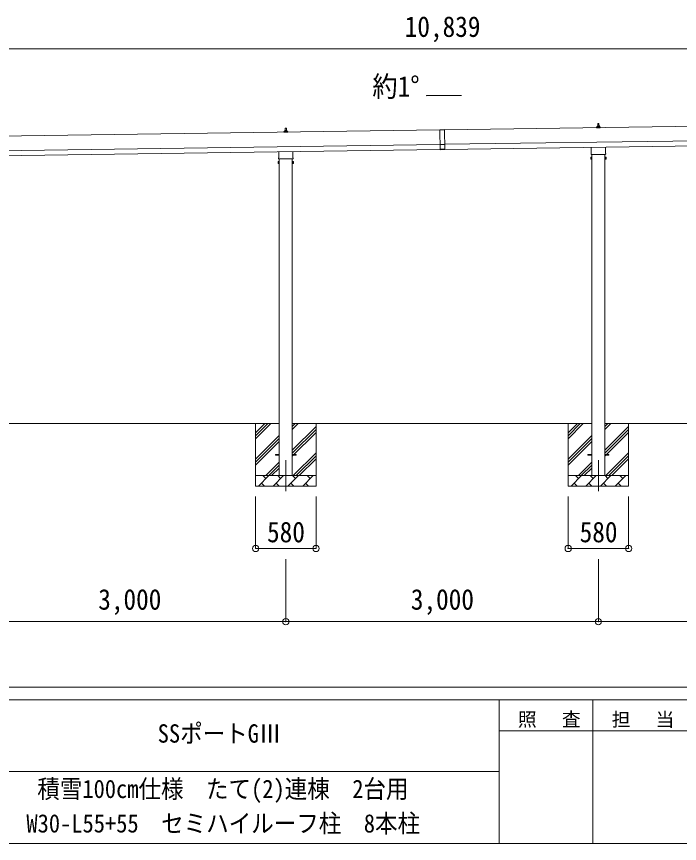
# Model space of a CAD drawing. Units: millimetres at full size, sheet at 1:60. Extents: x -16864 to 16864, y -11640 to 11640.
# Drawn here: x 770 to 7132, y -11640 to -3702 of the extents above; entities that cross this region are included whole.
import ezdxf
from ezdxf.enums import TextEntityAlignment as Align

# ---------------------------------------------------------------- set-up
doc = ezdxf.new("R2010")
doc.units = ezdxf.units.MM
doc.header["$LTSCALE"] = 60
doc.header["$PDMODE"] = 32
doc.header["$PDSIZE"] = 60
doc.linetypes.add('CHAIN1', pattern=[8, 5, -1, 1, -1])
for name, color, linetype, lineweight in [('0-1_Defpoints', 7, 'CHAIN1', 9), ('0-2_TEXT1', 4, 'Continuous', 9), ('0-3_SHAPE', 7, 'Continuous', 9), ('0-7_PARTS2', 7, 'Continuous', 9), ('0-8_TABLE1', 6, 'Continuous', 9), ('F-0', 7, 'Continuous', 9)]:
    doc.layers.add(name, color=color, linetype=linetype, lineweight=lineweight)
doc.styles.add('ＭＳ ゴシック', font='')
doc.styles.get('ＭＳ ゴシック').set_extended_font_data('MS Gothic')

msp = doc.modelspace()

# ---------------------------------------------------------------- linework, layer by layer
at = {"layer": '0-1_Defpoints'}
for p, q in [((3354.36, -7959.13), (3354.36, -8308.13)), ((6354.36, -7959.13), (6354.36, -8308.13))]:
    msp.add_line(p, q, dxfattribs=at)
at = {"layer": '0-2_TEXT1'}
for p, q in [((5042.26, -4458.3), (4706.26, -4463.1)), ((10242.05, -4711.47), (4877.1, -4788.11)), ((6336.41, -4769.66), (6336.41, -4761.94)), ((6336.79, -4761.16), (6372.53, -4761.16)), ((6337.18, -4760.97), (6343.9, -4759.34)), ((6344.28, -4759.16), (6365.04, -4759.16)), ((6344.66, -4758.37), (6344.66, -4754.16)), ((6345.66, -4754.16), (6363.66, -4754.16)), ((6348.66, -4754.16), (6349.39, -4730.63)), ((6350.39, -4729.66), (6358.94, -4729.66)), ((6359.94, -4730.63), (6360.66, -4754.16)), ((6364.66, -4758.37), (6364.66, -4754.16)), ((6372.15, -4760.97), (6365.43, -4759.34)), ((6372.91, -4769.66), (6372.91, -4761.94)), ((4832.1, -4788.76), (-532.85, -4865.4)), ((3336.41, -4812.51), (3336.41, -4804.8)), ((3372.91, -4812.51), (3336.41, -4812.51)), ((3336.79, -4804.01), (3372.53, -4804.01)), ((3337.18, -4803.83), (3343.9, -4802.2)), ((3344.28, -4802.01), (3365.04, -4802.01)), ((3344.66, -4801.23), (3344.66, -4797.01)), ((3345.66, -4797.01), (3363.66, -4797.01)), ((3348.66, -4797.01), (3349.39, -4773.49)), ((3350.39, -4772.51), (3358.94, -4772.51)), ((3359.94, -4773.49), (3360.66, -4797.01)), ((3364.66, -4801.23), (3364.66, -4797.01)), ((3372.15, -4803.83), (3365.43, -4802.2)), ((3372.91, -4812.51), (3372.91, -4804.8)), ((4832.09, -4787.76), (4877.09, -4787.11)), ((4832.09, -4787.76), (4834.84, -4980.24)), ((4877.1, -4788.11), (4832.1, -4788.76)), ((4877.09, -4787.11), (4879.83, -4979.59)), ((6372.91, -4769.66), (6336.41, -4769.66)), ((4879.1, -4928.1), (10244.05, -4851.46)), ((4879.81, -4978.09), (10244.77, -4901.45)), ((-530.85, -5005.38), (4834.1, -4928.74)), ((-530.13, -5055.38), (4834.82, -4978.74)), ((3286.06, -5056.5), (3286.06, -5000.86)), ((3422.66, -4998.91), (3422.66, -5056.5)), ((4879.11, -4929.1), (4834.12, -4929.74)), ((4879.76, -4974.59), (4834.77, -4975.24)), ((4879.83, -4979.59), (4834.84, -4980.24)), ((6286.06, -5013.64), (6286.06, -4958)), ((6422.66, -4956.05), (6422.66, -5013.64)), ((3284.36, -5065.27), (3284.36, -5059.77)), ((3422.29, -5068.77), (3286.42, -5068.77)), ((3291.86, -5068.77), (3291.86, -8109.13)), ((3416.86, -8109.13), (3416.86, -5068.77)), ((3424.36, -5059.77), (3424.36, -5065.27)), ((6280.36, -5051.92), (6281.11, -5050.6)), ((6280.36, -5051.92), (6280.36, -5068.92)), ((6280.36, -5068.92), (6281.11, -5070.23)), ((6287.36, -5055.51), (6281.11, -5055.51)), ((6287.36, -5065.32), (6281.11, -5065.32)), ((6287.36, -5070.23), (6281.11, -5070.23)), ((6284.36, -5022.42), (6284.36, -5016.92)), ((6422.29, -5025.92), (6286.42, -5025.92)), ((6289.86, -5069.62), (6287.36, -5069.62)), ((6291.86, -5025.92), (6291.86, -8109.13)), ((6416.86, -8109.13), (6416.86, -5025.92)), ((6418.86, -5069.62), (6421.36, -5069.62)), ((6421.36, -5055.51), (6427.6, -5055.51)), ((6421.36, -5065.32), (6427.6, -5065.32)), ((6421.36, -5070.23), (6427.6, -5070.23)), ((6424.36, -5016.92), (6424.36, -5022.42)), ((6428.36, -5051.92), (6427.6, -5050.6)), ((6428.36, -5068.92), (6427.6, -5070.23)), ((6428.36, -5051.92), (6428.36, -5068.92)), ((3280.36, -5094.77), (3281.11, -5093.46)), ((3280.36, -5094.77), (3280.36, -5111.77)), ((3280.36, -5111.77), (3281.11, -5113.09)), ((3287.36, -5098.37), (3281.11, -5098.37)), ((3287.36, -5108.18), (3281.11, -5108.18)), ((3287.36, -5113.09), (3281.11, -5113.09)), ((3289.86, -5112.47), (3287.36, -5112.47)), ((3418.86, -5112.47), (3421.36, -5112.47)), ((3421.36, -5098.37), (3427.6, -5098.37)), ((3421.36, -5108.18), (3427.6, -5108.18)), ((3421.36, -5113.09), (3427.6, -5113.09)), ((3428.36, -5094.77), (3427.6, -5093.46)), ((3428.36, -5111.77), (3427.6, -5113.09)), ((3428.36, -5094.77), (3428.36, -5111.77)), ((3254.36, -7904.63), (3291.86, -7904.63)), ((3254.36, -7913.63), (3254.36, -7904.63)), ((3254.36, -7904.63), (3291.86, -7904.63)), ((3254.36, -7913.63), (3254.36, -7904.63)), ((3254.36, -7913.63), (3291.86, -7913.63)), ((3254.36, -7913.63), (3291.86, -7913.63)), ((3416.86, -7904.63), (3454.36, -7904.63)), ((3416.86, -7904.63), (3454.36, -7904.63)), ((3416.86, -7913.63), (3454.36, -7913.63)), ((3416.86, -7913.63), (3454.36, -7913.63)), ((3454.36, -7913.63), (3454.36, -7904.63)), ((3454.36, -7913.63), (3454.36, -7904.63)), ((6254.36, -7904.63), (6291.86, -7904.63)), ((6254.36, -7913.63), (6254.36, -7904.63)), ((6254.36, -7904.63), (6291.86, -7904.63)), ((6254.36, -7913.63), (6254.36, -7904.63)), ((6254.36, -7913.63), (6291.86, -7913.63)), ((6254.36, -7913.63), (6291.86, -7913.63)), ((6416.86, -7904.63), (6454.36, -7904.63)), ((6416.86, -7904.63), (6454.36, -7904.63)), ((6416.86, -7913.63), (6454.36, -7913.63)), ((6416.86, -7913.63), (6454.36, -7913.63)), ((6454.36, -7913.63), (6454.36, -7904.63)), ((6454.36, -7913.63), (6454.36, -7904.63))]:
    msp.add_line(p, q, dxfattribs=at)
for points in [[(6287.36, -5070.23), (6287.36, -5050.6), (6281.11, -5050.6)], [(6287.36, -5069.62), (6287.36, -5051.22), (6289.86, -5051.22)], [(6421.36, -5069.62), (6421.36, -5051.22), (6418.86, -5051.22)], [(6421.36, -5070.23), (6421.36, -5050.6), (6427.6, -5050.6)], [(3287.36, -5113.09), (3287.36, -5093.46), (3281.11, -5093.46)], [(3287.36, -5112.47), (3287.36, -5094.07), (3289.86, -5094.07)], [(3421.36, -5112.47), (3421.36, -5094.07), (3418.86, -5094.07)], [(3421.36, -5113.09), (3421.36, -5093.46), (3427.6, -5093.46)]]:
    msp.add_lwpolyline(points, dxfattribs=at)
for points in [[(6289.86, -5070.92), (6289.86, -5049.92), (6291.86, -5049.92), (6291.86, -5070.92)], [(6418.86, -5070.92), (6418.86, -5049.92), (6416.86, -5049.92), (6416.86, -5070.92)], [(3289.86, -5113.77), (3289.86, -5092.77), (3291.86, -5092.77), (3291.86, -5113.77)], [(3418.86, -5113.77), (3418.86, -5092.77), (3416.86, -5092.77), (3416.86, -5113.77)]]:
    msp.add_lwpolyline(points, close=True, dxfattribs=at)
for centre, radius, start, end in [((6337.41, -4761.94), 1, 103.62699, 180), ((6343.66, -4758.37), 1, 283.62699, 0), ((6348.75, -4754.79), 4.13, 90, 171.17633), ((6345.66, -4755.16), 1, 90, 180), ((6350.39, -4730.66), 1, 90, 178.60509), ((6358, -4754.16), 4.83, 133.60282, 180), ((6351.33, -4754.16), 4.83, 0, 46.39718), ((6358.94, -4730.66), 1, 1.39491, 90), ((6360.58, -4754.79), 4.13, 8.82367, 90), ((6363.66, -4755.16), 1, 0, 90), ((6365.66, -4758.37), 1, 180, 256.37301), ((6371.91, -4761.94), 1, 0, 76.37301), ((3337.41, -4804.8), 1, 103.62699, 180), ((3343.66, -4801.23), 1, 283.62699, 0), ((3348.75, -4797.65), 4.13, 90, 171.17633), ((3345.66, -4798.01), 1, 90, 180), ((3350.39, -4773.51), 1, 90, 178.60509), ((3358, -4797.01), 4.83, 133.60282, 180), ((3351.33, -4797.01), 4.83, 0, 46.39718), ((3358.94, -4773.51), 1, 1.39491, 90), ((3360.58, -4797.65), 4.13, 8.82367, 90), ((3363.66, -4798.01), 1, 0, 90), ((3365.66, -4801.23), 1, 180, 256.37301), ((3371.91, -4804.8), 1, 0, 76.37301), ((3288.36, -5059.77), 4, 125.09963, 180), ((3288.36, -5065.27), 4, 180, 194.47751), ((3288.36, -5065.27), 4, 194.47751, 241.04498), ((3420.36, -5065.27), 4, 298.95502, 345.52249), ((3420.36, -5059.77), 4, 0, 54.90037), ((3420.36, -5065.27), 4, 345.52249, 0), ((6284.7, -5053.06), 4.34, 145.61575, 214.38425), ((6284.7, -5067.78), 4.34, 145.61575, 214.38425), ((6296.6, -5060.42), 16.24, 162.41205, 197.58795), ((6288.36, -5016.92), 4, 125.09963, 180), ((6288.36, -5022.42), 4, 180, 194.47751), ((6288.36, -5022.42), 4, 194.47751, 241.04498), ((6420.36, -5022.42), 4, 298.95502, 345.52249), ((6420.36, -5016.92), 4, 0, 54.90037), ((6420.36, -5022.42), 4, 345.52249, 0), ((6412.11, -5060.42), 16.24, 342.41205, 17.58795), ((6424.01, -5053.06), 4.34, 325.61575, 34.38425), ((6424.01, -5067.78), 4.34, 325.61575, 34.38425), ((3284.7, -5095.91), 4.34, 145.61575, 214.38425), ((3296.6, -5103.27), 16.24, 162.41205, 197.58795), ((3284.7, -5110.63), 4.34, 145.61575, 214.38425), ((3412.11, -5103.27), 16.24, 342.41205, 17.58795), ((3424.01, -5095.91), 4.34, 325.61575, 34.38425), ((3424.01, -5110.63), 4.34, 325.61575, 34.38425)]:
    msp.add_arc(centre, radius, start, end, dxfattribs=at)
at = {"layer": '0-3_SHAPE'}
for p, q in [((3291.86, -7609.13), (416.86, -7609.13)), ((3064.36, -7725.9), (3181.12, -7609.13)), ((3064.36, -7754.18), (3209.41, -7609.13)), ((3064.36, -7697.61), (3152.84, -7609.13)), ((3064.36, -7609.13), (3064.36, -8209.13)), ((6291.86, -7609.13), (3416.86, -7609.13)), ((3416.86, -7637.96), (3445.68, -7609.13)), ((3416.86, -7666.24), (3473.96, -7609.13)), ((3644.36, -7609.13), (3644.36, -8209.13)), ((6064.36, -7725.9), (6181.12, -7609.13)), ((6064.36, -7754.18), (6209.41, -7609.13)), ((6064.36, -7697.61), (6152.84, -7609.13)), ((6064.36, -7609.13), (6064.36, -8209.13)), ((9291.86, -7609.13), (6416.86, -7609.13)), ((6416.86, -7637.96), (6445.68, -7609.13)), ((6416.86, -7666.24), (6473.96, -7609.13)), ((6644.36, -7609.13), (6644.36, -8209.13)), ((3416.86, -7864.23), (3644.36, -7636.73)), ((3416.86, -7892.51), (3644.36, -7665.01)), ((3416.86, -7920.8), (3644.36, -7693.3)), ((6416.86, -7864.23), (6644.36, -7636.73)), ((6416.86, -7892.51), (6644.36, -7665.01)), ((6416.86, -7920.8), (6644.36, -7693.3)), ((3064.36, -7952.17), (3291.86, -7724.67)), ((3064.36, -7980.46), (3291.86, -7752.96)), ((6064.36, -7952.17), (6291.86, -7724.67)), ((6064.36, -7980.46), (6291.86, -7752.96)), ((3064.36, -8008.74), (3291.86, -7781.24)), ((6064.36, -8008.74), (6291.86, -7781.24)), ((3426.51, -8109.13), (3644.36, -7891.29)), ((3454.8, -8109.13), (3644.36, -7919.57)), ((6426.51, -8109.13), (6644.36, -7891.29)), ((6454.8, -8109.13), (6644.36, -7919.57)), ((3161.95, -8109.13), (3291.86, -7979.23)), ((3190.24, -8109.13), (3291.86, -8007.51)), ((3483.08, -8109.13), (3644.36, -7947.86)), ((6161.95, -8109.13), (6291.86, -7979.23)), ((6190.24, -8109.13), (6291.86, -8007.51)), ((6483.08, -8109.13), (6644.36, -7947.86)), ((3218.52, -8109.13), (3291.86, -8035.8)), ((6218.52, -8109.13), (6291.86, -8035.8)), ((3064.36, -8109.13), (3644.36, -8109.13)), ((3092.22, -8209.13), (3192.22, -8109.13)), ((3163.67, -8137.68), (3135.12, -8109.13)), ((3233.64, -8209.13), (3333.64, -8109.13)), ((3305.09, -8137.68), (3276.54, -8109.13)), ((3375.07, -8209.13), (3475.07, -8109.13)), ((3446.51, -8137.68), (3417.96, -8109.13)), ((3516.49, -8209.13), (3616.49, -8109.13)), ((3587.93, -8137.68), (3559.38, -8109.13)), ((6064.36, -8109.13), (6644.36, -8109.13)), ((6092.22, -8209.13), (6192.22, -8109.13)), ((6163.67, -8137.68), (6135.12, -8109.13)), ((6233.64, -8209.13), (6333.64, -8109.13)), ((6305.09, -8137.68), (6276.54, -8109.13)), ((6375.07, -8209.13), (6475.07, -8109.13)), ((6446.51, -8137.68), (6417.96, -8109.13)), ((6516.49, -8209.13), (6616.49, -8109.13)), ((6587.93, -8137.68), (6559.38, -8109.13)), ((3644.36, -8209.13), (3064.36, -8209.13)), ((3120.78, -8180.58), (3149.33, -8209.13)), ((3262.2, -8180.58), (3290.75, -8209.13)), ((3403.62, -8180.58), (3432.17, -8209.13)), ((3545.04, -8180.58), (3573.59, -8209.13)), ((6644.36, -8209.13), (6064.36, -8209.13)), ((6120.78, -8180.58), (6149.33, -8209.13)), ((6262.2, -8180.58), (6290.75, -8209.13)), ((6403.62, -8180.58), (6432.17, -8209.13)), ((6545.04, -8180.58), (6573.59, -8209.13))]:
    msp.add_line(p, q, dxfattribs=at)
at = {"layer": '0-7_PARTS2', "color": 4}
for p, q in [((4706.26, -4463.1), (4706.26, -4458.3)), ((4706.26, -4458.3), (5042.26, -4458.3))]:
    msp.add_line(p, q, dxfattribs=at)
at = {"layer": '0-8_TABLE1'}
for p, q in [((10275.06, -4011.49), (-563.86, -4011.49)), ((3064.36, -8808.13), (3064.36, -8308.13)), ((3644.36, -8808.13), (3644.36, -8308.13)), ((6064.36, -8808.13), (6064.36, -8308.13)), ((6644.36, -8808.13), (6644.36, -8308.13)), ((3064.36, -8808.13), (3644.36, -8808.13)), ((6064.36, -8808.13), (6644.36, -8808.13)), ((3354.36, -9510.13), (3354.36, -8910.13)), ((6354.36, -9510.13), (6354.36, -8910.13)), ((3354.36, -9510.13), (354.36, -9510.13)), ((6354.36, -9510.13), (3354.36, -9510.13)), ((9354.36, -9510.13), (6354.36, -9510.13))]:
    msp.add_line(p, q, dxfattribs=at)
for p in [(3064.36, -8808.13), (3644.36, -8808.13), (6064.36, -8808.13), (6644.36, -8808.13), (3354.36, -9510.13), (6354.36, -9510.13)]:
    msp.add_point(p, dxfattribs=at)
at = {"layer": 'F-0', "color": 5, "lineweight": 5}
for p, q in [((-16864.12, -10140), (16015.88, -10140)), ((-16864.12, -10260), (10682.37, -10260)), ((5402.37, -10260), (5402.37, -11640)), ((6302.37, -10260), (6302.37, -11640)), ((5402.37, -10560), (9002.37, -10560)), ((-6897.63, -10950), (5402.37, -10950)), ((-16864.12, -11640), (16015.88, -11640))]:
    msp.add_line(p, q, dxfattribs=at)

# ---------------------------------------------------------------- texts
at = {"layer": '0-7_PARTS2', "style": 'ＭＳ ゴシック', "width": 0.9}
msp.add_text('約1°', height=197.9, dxfattribs=at).set_placement((4185.18, -4530.85), align=Align.BOTTOM_LEFT)
at = {"layer": '0-8_TABLE1', "color": 7, "style": 'ＭＳ ゴシック', "width": 0.9}
for s, p in [('10,839', (4495.6, -3956.49)), ('580', (3174.36, -8808.13)), ('580', (6174.36, -8808.13)), ('3,000', (1554.36, -9455.13)), ('3,000', (4554.36, -9455.13))]:
    msp.add_text(s, height=197.9, dxfattribs=at).set_placement(p, align=Align.BOTTOM_LEFT)
at = {"layer": 'F-0', "style": 'ＭＳ ゴシック', "width": 0.9}
for s, p in [('SSポートGⅢ', (2124.87, -10725)), ('積雪100cm仕様\u3000たて(2)連棟\u30002台用', (969.87, -11256.91)), ('W30-L55+55\u3000セミハイルーフ柱\u30008本柱', (864.87, -11587.74))]:
    msp.add_text(s, height=176, dxfattribs=at).set_placement(p, align=Align.BOTTOM_LEFT)
at = {"layer": 'F-0', "char_height": 132, "attachment_point": 7, "style": 'ＭＳ ゴシック'}
for s, insert in [('\\T1.17;照\u3000査', (5582.37, -10530)), ('\\T1.17;担\u3000当', (6482.37, -10530))]:
    msp.add_mtext(s, dxfattribs=dict(at, insert=insert))

doc.saveas('drawing.dxf')
